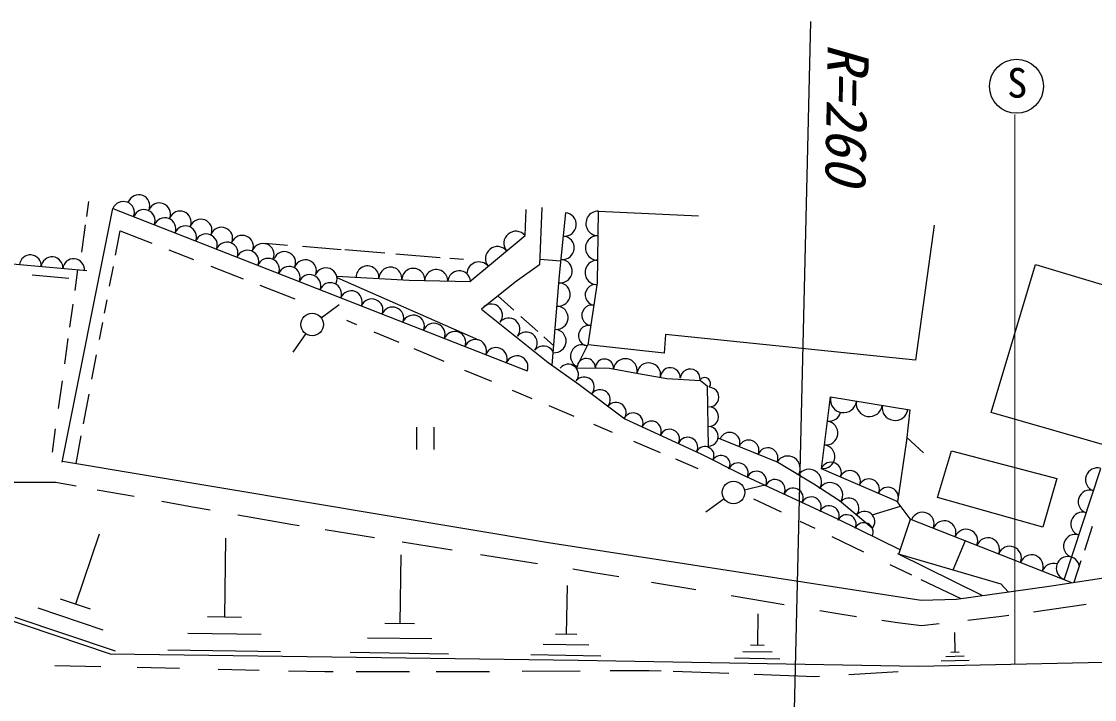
# Model space of a CAD drawing. Units: millimetres, scale not verified. Extents: x 40000 to 680000, y 20000 to 380000.
# Drawn here: x 397016 to 444682, y 262444 to 292582 of the extents above; entities that cross this region are included whole.
import ezdxf
from ezdxf.enums import TextEntityAlignment as Align

# ---------------------------------------------------------------- set-up
doc = ezdxf.new("R2010")
doc.units = ezdxf.units.MM
doc.header["$LTSCALE"] = 1000
for name, color, linetype, lineweight in [('M-BGD', 7, 'Continuous', 25), ('M-STR-STRC', 7, 'Continuous', 25), ('M-TTL-TXT', 7, 'Continuous', 13)]:
    doc.layers.add(name, color=color, linetype=linetype, lineweight=lineweight)
doc.styles.add('ＭＳ ゴシック', font='')
doc.styles.get('ＭＳ ゴシック').set_extended_font_data('MS Gothic')

msp = doc.modelspace()

# ---------------------------------------------------------------- linework, layer by layer
at = {"layer": 'M-BGD'}
for p, q in [((431276, 258673), (432081, 292582)), ((399998, 284581), (399904, 283911)), ((398825, 272991), (401080, 284265)), ((401080, 284265), (419480, 277050)), ((419386, 283065), (419440, 284221)), ((420133, 284310), (420027, 281766)), ((422599, 280967), (422651, 284147)), ((422651, 284147), (427083, 283939)), ((420916, 281304), (421201, 284079)), ((399852, 283539), (399682, 282326)), ((401192, 282195), (401396, 283273)), ((401396, 283273), (402808, 282723)), ((437564, 283522), (436730, 277525)), ((407823, 282727), (408838, 282645)), ((416928, 281020), (419386, 283065)), ((403565, 282428), (404651, 282005)), ((409499, 282592), (411224, 282453)), ((411381, 282440), (413162, 282296)), ((413640, 282258), (415619, 282098)), ((394578, 281994), (399917, 281509)), ((416040, 282064), (416647, 282015)), ((420027, 281766), (418941, 281001)), ((420037, 282015), (420981, 281941)), ((440092, 275204), (442059, 281781)), ((442059, 281781), (456381, 277479)), ((397487, 281322), (399125, 281177)), ((399509, 281546), (399380, 280623)), ((400932, 280823), (401097, 281691)), ((405423, 281704), (406866, 281142)), ((411020, 281256), (414245, 281090)), ((420590, 277303), (420916, 281304)), ((407599, 280857), (409153, 280251)), ((417334, 278421), (411033, 281188)), ((414245, 281090), (416967, 281019)), ((418941, 281001), (417447, 279792)), ((422182, 278203), (422599, 280967)), ((418179, 280384), (418894, 279747)), ((399294, 280011), (399153, 279000)), ((400705, 279623), (400818, 280216)), ((410322, 279408), (411132, 279998)), ((417447, 279792), (420418, 277426)), ((419202, 279471), (419956, 278799)), ((400482, 278441), (400627, 279206)), ((411453, 279304), (411900, 279116)), ((399082, 278495), (398924, 277364)), ((409642, 278708), (409072, 277878)), ((412664, 278793), (413776, 278324)), ((420219, 278565), (420660, 278170)), ((425623, 278672), (425571, 277838)), ((436730, 277525), (425623, 278672)), ((414448, 278041), (415774, 277481)), ((422189, 278252), (421663, 277188)), ((425571, 277838), (422182, 278203)), ((400148, 276677), (400355, 277772)), ((420418, 277426), (421788, 276447)), ((416701, 277090), (417890, 276588)), ((421649, 277188), (423140, 277177)), ((423140, 277177), (424421, 276928)), ((398817, 276606), (398645, 275375)), ((424421, 276928), (425684, 276714)), ((425684, 276714), (427178, 276625)), ((427178, 276625), (427480, 276394)), ((399773, 274696), (400023, 276016)), ((418807, 276201), (419686, 275830)), ((421788, 276447), (423816, 274917)), ((427480, 276394), (427522, 273659)), ((420444, 275511), (421556, 275041)), ((432550, 272694), (432960, 275896)), ((432960, 275896), (436482, 275327)), ((436482, 275327), (436322, 273957)), ((454291, 271117), (440092, 275204)), ((422419, 274677), (423253, 274325)), ((423816, 274917), (427196, 273370)), ((398520, 274478), (398375, 273442)), ((399440, 272933), (399673, 274165)), ((414579, 273554), (414579, 274554)), ((415329, 274554), (415329, 273554)), ((436337, 274086), (437087, 273405)), ((424202, 273924), (425381, 273427)), ((427955, 274073), (430611, 272996)), ((436322, 273957), (435930, 271235)), ((426069, 273137), (427056, 272720)), ((427196, 273370), (428992, 272462)), ((437705, 271420), (438321, 273496)), ((438321, 273496), (443007, 272262)), ((398834, 273034), (420427, 269428)), ((430611, 272996), (432212, 272035)), ((435913, 271253), (432550, 272694)), ((443330, 267771), (444967, 272711)), ((428992, 272462), (433262, 270470)), ((443007, 272262), (442391, 270104)), ((395530, 272101), (398540, 272101)), ((398540, 272101), (398779, 272058)), ((398779, 272058), (399440, 271940)), ((400384, 271772), (402021, 271479)), ((429132, 271768), (430102, 272008)), ((432212, 272035), (433351, 271288)), ((403244, 271261), (404618, 271015)), ((428232, 271358), (427422, 270768)), ((429537, 271367), (430755, 270780)), ((433351, 271288), (434803, 270074)), ((436535, 270417), (435913, 271253)), ((442391, 270104), (437705, 271420)), ((404618, 271015), (405405, 270875)), ((434802, 270658), (436070, 271041)), ((406630, 270656), (408062, 270400)), ((408062, 270400), (408979, 270236)), ((431590, 270378), (432263, 270054)), ((433262, 270470), (436062, 269102)), ((435996, 268903), (436508, 270454)), ((436508, 270454), (443659, 267642)), ((400472, 269798), (399422, 266688)), ((408979, 270236), (409347, 270178)), ((410500, 269995), (412705, 269645)), ((444246, 269086), (444595, 270149)), ((406082, 269618), (406042, 266108)), ((413920, 269452), (416153, 269097)), ((420427, 269428), (436978, 266858)), ((433007, 269695), (434425, 269012)), ((438936, 269499), (438390, 268200)), ((442660, 267489), (454749, 269336)), ((413862, 268878), (413822, 265818)), ((417404, 268898), (419944, 268495)), ((439690, 267065), (435948, 268922)), ((440538, 267570), (435977, 268908)), ((388669, 268618), (400951, 264469)), ((435587, 268452), (436551, 267987)), ((443778, 267660), (444095, 268626)), ((421506, 268247), (422443, 268098)), ((422443, 268098), (423555, 267910)), ((421252, 267518), (421212, 265338)), ((424996, 267666), (426974, 267331)), ((436969, 267786), (438745, 266930)), ((438556, 266903), (442660, 267489)), ((440846, 267230), (440538, 267570)), ((428543, 267065), (430896, 266666)), ((400642, 265528), (397752, 266508)), ((400082, 266458), (398752, 266908)), ((436978, 266858), (438556, 266903)), ((441973, 266347), (444317, 266683)), ((401192, 264598), (396742, 266098)), ((406792, 266098), (405282, 266118)), ((429732, 266258), (429712, 264858)), ((432480, 266398), (433450, 266233)), ((433450, 266233), (434107, 266137)), ((439058, 265971), (440546, 266143)), ((440546, 266143), (440881, 266191)), ((414482, 265808), (413162, 265818)), ((435239, 265971), (435929, 265870)), ((435929, 265870), (436998, 265733)), ((436998, 265733), (437783, 265824)), ((407662, 265338), (404402, 265378)), ((415242, 265138), (412392, 265178)), ((421682, 265328), (420742, 265348)), ((438462, 265418), (438482, 264548)), ((408522, 264568), (403512, 264638)), ((422222, 264858), (420192, 264898)), ((430362, 264548), (429052, 264568)), ((430012, 264848), (429402, 264858)), ((438672, 264548), (438292, 264538)), ((400951, 264469), (421748, 264196)), ((415992, 264468), (411612, 264528)), ((422752, 264378), (419642, 264438)), ((421748, 264196), (436868, 263923)), ((430702, 264238), (428692, 264278)), ((436868, 263923), (451443, 264251)), ((439112, 264178), (437862, 264148)), ((438892, 264368), (438082, 264348)), ((398501, 263957), (400543, 263912)), ((402155, 263876), (404037, 263833)), ((405757, 263795), (407581, 263754)), ((408873, 263725), (410487, 263689)), ((410487, 263689), (410864, 263689)), ((411885, 263689), (414250, 263689)), ((415433, 263689), (417368, 263689)), ((417368, 263689), (417799, 263692)), ((419250, 263702), (421830, 263721)), ((423173, 263730), (424893, 263742)), ((424893, 263742), (425428, 263723)), ((425967, 263703), (428436, 263613)), ((433773, 263562), (435966, 263689)), ((429565, 263572), (432257, 263474)), ((432257, 263474), (432472, 263486))]:
    msp.add_line(p, q, dxfattribs=at)
for centre in [(409926, 279114), (428645, 271648)]:
    msp.add_circle(centre, 500, dxfattribs=at)
for centre, radius, start, end in [((401540, 284085), 494, 338.587, 158.587), ((402223, 284383), 494, 338.587, 158.587), ((402460, 283724), 494, 338.587, 158.587), ((403143, 284022), 494, 338.587, 158.587), ((404063, 283661), 494, 338.587, 158.587), ((422632, 283603), 545, 89.0238, 269.0238), ((403380, 283363), 494, 338.587, 158.587), ((404983, 283300), 494, 338.587, 158.587), ((421140, 283558), 520, 265.0209, 85.0209), ((404300, 283002), 494, 338.587, 158.587), ((405220, 282642), 494, 338.587, 158.587), ((405903, 282940), 494, 338.587, 158.587), ((418976, 282724), 533, 39.751, 219.751), ((406140, 282281), 494, 338.587, 158.587), ((406823, 282579), 494, 338.587, 158.587), ((407743, 282218), 494, 338.587, 158.587), ((421050, 282523), 520, 265.0209, 85.0209), ((422614, 282514), 545, 89.0238, 269.0238), ((397410, 281722), 483, 354.9427, 174.9427), ((407060, 281920), 494, 338.587, 158.587), ((408701, 281857), 494, 338.587, 158.587), ((418157, 282043), 533, 39.751, 219.751), ((398372, 281636), 483, 354.9427, 174.9427), ((399334, 281551), 483, 354.9427, 174.9427), ((407980, 281559), 494, 338.587, 158.587), ((409621, 281496), 494, 338.587, 158.587), ((412388, 281206), 510, 356.9977, 179.3048), ((417337, 281361), 533, 39.751, 179.4611), ((420959, 281487), 520, 265.0209, 85.0209), ((422595, 281425), 545, 89.0238, 269.0238), ((408900, 281198), 494, 338.587, 158.587), ((409820, 280838), 494, 338.587, 158.587), ((410541, 281135), 494, 338.587, 158.587), ((413405, 281153), 510, 356.9977, 176.9977), ((414423, 281099), 510, 356.9977, 176.9977), ((415440, 281046), 510, 356.9977, 176.9977), ((416458, 280992), 510, 6.5434, 176.9977), ((410740, 280477), 494, 338.587, 158.587), ((420869, 280451), 520, 265.0209, 85.0209), ((422512, 280427), 459, 80.7851, 260.7851), ((411660, 280116), 494, 338.587, 158.587), ((412580, 279755), 494, 338.587, 158.587), ((413500, 279395), 494, 338.587, 158.587), ((417886, 279524), 496, 321.291, 141.291), ((420779, 279415), 520, 265.0209, 85.0209), ((422365, 279521), 459, 80.7851, 260.7851), ((414420, 279034), 494, 338.587, 158.587), ((418659, 278903), 496, 321.291, 141.291), ((415340, 278673), 494, 338.587, 158.587), ((420689, 278379), 520, 265.0209, 85.0209), ((422218, 278616), 459, 80.7851, 260.7851), ((416260, 278312), 494, 338.587, 158.587), ((417180, 277951), 494, 338.587, 158.587), ((419433, 278283), 496, 321.291, 141.291), ((418100, 277591), 494, 338.587, 158.587), ((420207, 277663), 496, 29.3789, 141.291), ((421918, 277703), 513, 63.6949, 243.6949), ((419020, 277230), 494, 338.587, 158.587), ((422103, 277199), 405, 358.1118, 178.1118), ((422913, 277172), 405, 358.1118, 178.1118), ((423838, 277065), 529, 349.8245, 169.8245), ((421305, 276894), 452, 321.3842, 141.3842), ((424879, 276879), 529, 349.8245, 169.8245), ((425839, 276754), 441, 355.9555, 175.9555), ((426720, 276692), 441, 355.9555, 175.9555), ((422012, 276329), 452, 321.3842, 141.3842), ((427365, 276492), 265, 320.4403, 140.4403), ((422719, 275765), 452, 321.3842, 141.3842), ((427560, 275887), 436, 268.8309, 88.8309), ((423427, 275200), 452, 321.3842, 141.3842), ((433529, 275776), 580, 171.3632, 351.3632), ((434675, 275602), 580, 171.3632, 351.3632), ((435822, 275428), 580, 171.3632, 351.3632), ((424185, 274737), 443, 336.0083, 156.0083), ((427543, 275015), 436, 268.8309, 88.8309), ((432888, 275338), 529, 262.7183, 346.0056), ((424994, 274377), 443, 336.0083, 156.0083), ((427525, 274144), 436, 268.8309, 88.8309), ((432754, 274288), 529, 262.7183, 82.7183), ((425804, 274017), 443, 336.0083, 156.0083), ((426613, 273657), 443, 336.0083, 156.0083), ((428476, 273862), 455, 337.9291, 157.9291), ((427374, 273281), 406, 331.1892, 151.1892), ((429319, 273520), 455, 337.9291, 157.9291), ((430162, 273178), 455, 337.9291, 157.9291), ((432620, 273238), 529, 262.7183, 82.7183), ((428085, 272889), 406, 331.1892, 151.1892), ((431055, 272712), 556, 327.96, 147.96), ((428850, 272510), 449, 335.8068, 155.8068), ((431998, 272122), 556, 327.96, 147.96), ((432975, 272529), 461, 336.3588, 156.3588), ((444800, 272220), 519, 71.715, 251.715), ((429668, 272142), 449, 335.8068, 155.8068), ((430487, 271775), 449, 335.8068, 155.8068), ((433819, 272159), 461, 336.3588, 156.3588), ((434664, 271789), 461, 336.3588, 156.3588), ((431296, 271395), 446, 333.9465, 153.9465), ((432941, 271532), 556, 327.96, 147.96), ((435508, 271420), 461, 336.3588, 156.3588), ((444474, 271236), 519, 71.715, 251.715), ((432097, 271004), 446, 333.9465, 153.9465), ((433762, 270942), 458, 319.8351, 139.8351), ((432897, 270612), 446, 333.9465, 153.9465), ((434462, 270351), 458, 319.8351, 139.8351), ((437038, 270247), 520, 338.6757, 158.6757), ((444149, 270251), 519, 71.715, 251.715), ((433676, 270239), 418, 334.7989, 154.7989), ((434432, 269883), 418, 334.7989, 154.7989), ((438007, 269868), 520, 338.6757, 158.6757), ((438976, 269490), 520, 338.6757, 158.6757), ((439944, 269112), 520, 338.6757, 158.6757), ((443823, 269266), 519, 71.715, 251.715), ((440913, 268734), 520, 338.6757, 158.6757), ((441882, 268356), 520, 338.6757, 158.6757), ((442851, 267977), 520, 71.5574, 158.6757), ((443498, 268281), 519, 9.3865, 251.715)]:
    msp.add_arc(centre, radius, start, end, dxfattribs=at)
at = {"layer": 'M-STR-STRC'}
msp.add_circle((441215, 289700), 1200, dxfattribs=at)
at = {"layer": 'M-TTL-TXT'}
msp.add_line((441134, 288447), (441138, 264019), dxfattribs=at)

# ---------------------------------------------------------------- texts
at = {"layer": 'M-BGD', "style": 'ＭＳ ゴシック', "oblique": 15}
msp.add_text('R=260', height=1833, rotation=268.977, dxfattribs=at).set_placement((433748, 291605), align=Align.MIDDLE_LEFT)
at = {"layer": 'M-STR-STRC', "style": 'ＭＳ ゴシック'}
msp.add_text('S', height=1320, dxfattribs=at).set_placement((440796, 288798), align=Align.BOTTOM_LEFT)

doc.saveas('drawing.dxf')
